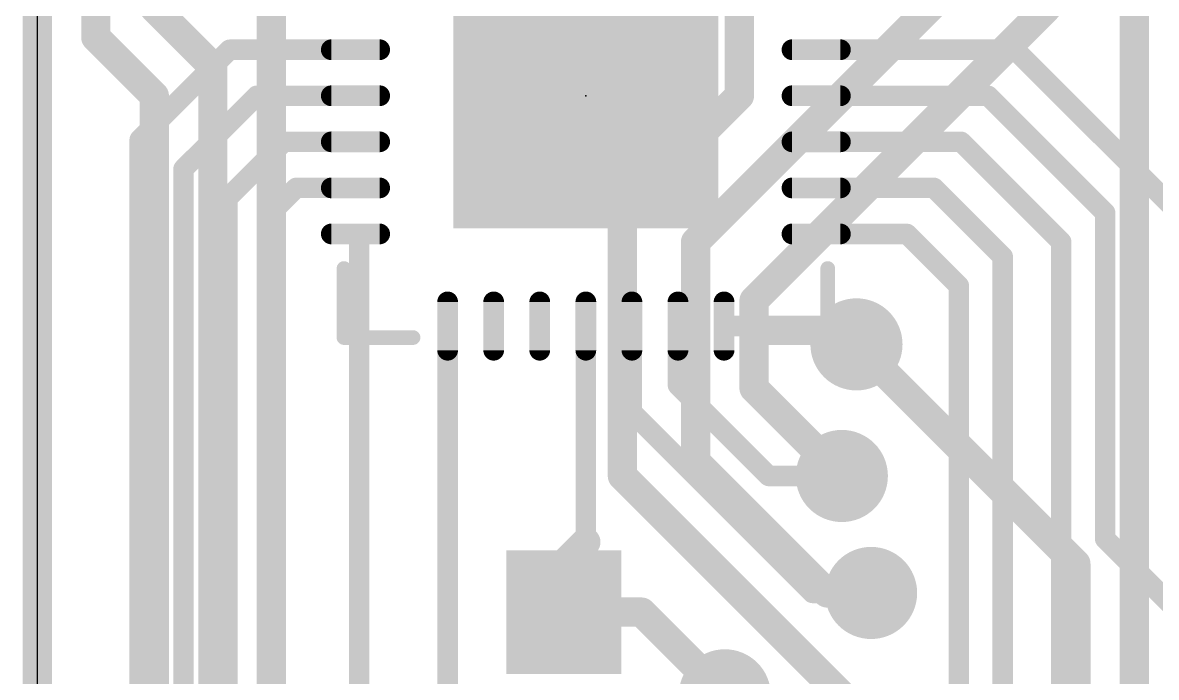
# Model space of a CAD drawing. Extents: x -0.1 to 66, y -0.1 to 31.
# Drawn here: x -0.13 to 9.72, y 12.48 to 18.16 of the extents above; entities that cross this region are included whole.
import ezdxf

# ---------------------------------------------------------------- set-up
doc = ezdxf.new("R2010")
doc.units = 0
for name, color, linetype in [('1', 12, 'CONTINUOUS'), ('16', 132, 'CONTINUOUS'), ('18', 110, 'CONTINUOUS'), ('20', 53, 'CONTINUOUS'), ('21', 40, 'CONTINUOUS'), ('23', 40, 'CONTINUOUS')]:
    doc.layers.add(name, color=color, linetype=linetype)

# ---------------------------------------------------------------- blocks, each defined once
blk = doc.blocks.new('RECT')
blk.add_solid([(-0.5, -0.5), (0.5, -0.5), (-0.5, 0.5), (0.5, 0.5)])
blk = doc.blocks.new('RECT28800X96000R100')
at = {"const_width": 0.09}
blk.add_lwpolyline([(0.045, -0.21), (0.045, 0.21, 0.4142), (0, 0.255), (0, 0.255, 0.4142), (-0.045, 0.21), (-0.045, -0.21, 0.4142), (0, -0.255), (0, -0.255, 0.4142)], format="xyb", close=True, dxfattribs=at)
blk.add_solid([(-0.0225, -0.2325), (0.0225, -0.2325), (-0.0225, 0.2325), (0.0225, 0.2325)])
blk = doc.blocks.new('ROUNDV')
at = {"const_width": 0.5}
blk.add_lwpolyline([(0, -0.25, 1), (0, 0.25, 1), (0, -0.25)], format="xyb", dxfattribs=at)

msp = doc.modelspace()

# ---------------------------------------------------------------- linework, layer by layer
at = {"layer": '1'}
for points, const_width in [([(4.3625, 19.526), (4.3625, 17.526)], 0.1778), ([(1.67, 17.926), (0.889, 17.145)], 0.1778), ([(2.7625, 17.926), (1.67, 17.926)], 0.1778), ([(6.7625, 17.926), (8.49, 17.926)], 0.1778), ([(8.49, 17.926), (10.287, 16.129)], 0.1778), ([(4.826, 17.526), (4.7625, 17.526)], 0.254), ([(1.905, 17.526), (1.27, 16.891)], 0.1778), ([(2.7625, 17.526), (1.905, 17.526)], 0.1778), ([(4.3625, 17.526), (4.7625, 17.526)], 0.1778), ([(6.7625, 17.526), (8.255, 17.526)], 0.1778), ([(8.255, 17.526), (9.271, 16.51)], 0.1778), ([(0.889, 9.017), (0.889, 17.145)], 0.1778), ([(2.14, 17.126), (1.651, 16.637)], 0.1778), ([(2.7625, 17.126), (2.14, 17.126)], 0.1778), ([(6.7625, 17.126), (8.02, 17.126)], 0.1778), ([(8.02, 17.126), (8.89, 16.256)], 0.1778), ([(1.27, 16.891), (1.27, 9.398)], 0.1778), ([(2.032, 16.51), (2.248, 16.726)], 0.1778), ([(2.248, 16.726), (2.7625, 16.726)], 0.1778), ([(6.7625, 16.726), (7.785, 16.726)], 0.1778), ([(7.785, 16.726), (8.382, 16.129)], 0.1778), ([(1.651, 16.637), (1.651, 10.541)], 0.1778), ([(2.032, 16.51), (2.032, 11.303)], 0.1778), ([(9.271, 16.51), (9.271, 13.6779)], 0.1778), ([(2.794, 16.326), (2.7625, 16.326)], 0.1778), ([(2.794, 11.811), (2.794, 16.326)], 0.1778), ([(6.7625, 16.326), (7.55, 16.326)], 0.1778), ([(7.55, 16.326), (8.001, 15.875)], 0.1778), ([(8.89, 16.256), (8.89, 11.557)], 0.1778), ([(8.382, 16.129), (8.382, 10.922)], 0.1778), ([(8.001, 15.875), (8.001, 10.668)], 0.1778), ([(3.5625, 15.526), (3.5625, 11.9315)], 0.1778), ([(4.7625, 15.526), (4.7625, 13.65)], 0.1778), ([(5.1625, 15.526), (5.1625, 14.7765)], 0.1778), ([(5.5625, 15.526), (5.5625, 15.0115)], 0.1778), ([(5.9625, 15.526), (6.953, 15.526)], 0.1778), ([(6.953, 15.526), (7.112, 15.367)], 0.1778), ([(5.5625, 15.0115), (6.35, 14.224)], 0.1778), ([(5.1625, 14.7765), (6.731, 13.208)], 0.1778), ([(6.35, 14.224), (6.985, 14.224)], 0.1778), ([(4.7625, 13.65), (4.572, 13.4595)], 0.254), ([(9.271, 13.6779), (10.2997, 12.6492)], 0.1778), ([(4.572, 13.4595), (4.572, 13.042)], 0.254), ([(6.731, 13.208), (7.239, 13.208)], 0.1778), ([(4.572, 13.042), (5.246, 13.042)], 0.254), ([(5.246, 13.042), (5.969, 12.319)], 0.254)]:
    msp.add_lwpolyline(points, dxfattribs=dict(at, const_width=const_width))
for points, const_width in [([(1.67, 17.9705, 1), (1.67, 17.8816)], 0.0889), ([(1.7014, 17.8946, 1), (1.6386, 17.9574)], 0.0889), ([(2.7625, 17.8816, 1), (2.7625, 17.9705)], 0.0889), ([(6.7625, 17.9705, 1), (6.7625, 17.8816)], 0.0889), ([(8.5214, 17.9574, 1), (8.4586, 17.8946)], 0.0889), ([(8.49, 17.8816, 1), (8.49, 17.9705)], 0.0889), ([(4.7625, 17.5895, 1), (4.7625, 17.4625)], 0.127), ([(4.826, 17.4625, 1), (4.826, 17.5895)], 0.127), ([(1.905, 17.5705, 1), (1.905, 17.4815)], 0.0889), ([(1.9364, 17.4946, 1), (1.8736, 17.5574)], 0.0889), ([(2.7625, 17.4815, 1), (2.7625, 17.5705)], 0.0889), ([(4.318, 17.526, 1), (4.407, 17.526)], 0.0889), ([(4.3625, 17.5705, 1), (4.3625, 17.4815)], 0.0889), ([(4.7625, 17.4815, 1), (4.7625, 17.5705)], 0.0889), ([(6.7625, 17.5705, 1), (6.7625, 17.4815)], 0.0889), ([(8.2864, 17.5574, 1), (8.2236, 17.4946)], 0.0889), ([(8.255, 17.4815, 1), (8.255, 17.5705)], 0.0889), ([(0.9335, 17.145, 1), (0.8446, 17.145)], 0.0889), ([(0.8576, 17.1764, 1), (0.9204, 17.1136)], 0.0889), ([(2.14, 17.1705, 1), (2.14, 17.0816)], 0.0889), ([(2.1714, 17.0946, 1), (2.1086, 17.1574)], 0.0889), ([(2.7625, 17.0816, 1), (2.7625, 17.1705)], 0.0889), ([(6.7625, 17.1705, 1), (6.7625, 17.0816)], 0.0889), ([(8.0514, 17.1574, 1), (7.9886, 17.0946)], 0.0889), ([(8.02, 17.0816, 1), (8.02, 17.1705)], 0.0889), ([(1.3145, 16.891, 1), (1.2255, 16.891)], 0.0889), ([(1.2386, 16.9224, 1), (1.3014, 16.8596)], 0.0889), ([(2.248, 16.7705, 1), (2.248, 16.6815)], 0.0889), ([(2.2794, 16.6946, 1), (2.2166, 16.7574)], 0.0889), ([(2.7625, 16.6815, 1), (2.7625, 16.7705)], 0.0889), ([(6.7625, 16.7705, 1), (6.7625, 16.6815)], 0.0889), ([(7.8164, 16.7574, 1), (7.7536, 16.6946)], 0.0889), ([(7.785, 16.6815, 1), (7.785, 16.7705)], 0.0889), ([(1.6955, 16.637, 1), (1.6065, 16.637)], 0.0889), ([(1.6196, 16.6684, 1), (1.6824, 16.6056)], 0.0889), ([(2.0764, 16.51, 1), (1.9875, 16.51)], 0.0889), ([(2.0006, 16.5414, 1), (2.0634, 16.4786)], 0.0889), ([(9.3155, 16.51, 1), (9.2266, 16.51)], 0.0889), ([(9.2396, 16.4786, 1), (9.3024, 16.5414)], 0.0889), ([(2.7625, 16.3705, 1), (2.7625, 16.2815)], 0.0889), ([(2.8384, 16.326, 1), (2.7496, 16.326)], 0.0889), ([(2.794, 16.2815, 1), (2.794, 16.3705)], 0.0889), ([(6.7625, 16.3705, 1), (6.7625, 16.2815)], 0.0889), ([(7.5814, 16.3574, 1), (7.5186, 16.2946)], 0.0889), ([(7.55, 16.2815, 1), (7.55, 16.3705)], 0.0889), ([(8.9345, 16.256, 1), (8.8456, 16.256)], 0.0889), ([(8.8586, 16.2246, 1), (8.9214, 16.2874)], 0.0889), ([(8.4264, 16.129, 1), (8.3376, 16.129)], 0.0889), ([(8.3506, 16.0976, 1), (8.4134, 16.1604)], 0.0889), ([(8.0455, 15.875, 1), (7.9566, 15.875)], 0.0889), ([(7.9696, 15.8436, 1), (8.0324, 15.9064)], 0.0889), ([(3.6069, 15.526, 1), (3.5181, 15.526)], 0.0889), ([(4.807, 15.526, 1), (4.718, 15.526)], 0.0889), ([(5.207, 15.526, 1), (5.1181, 15.526)], 0.0889), ([(5.607, 15.526, 1), (5.518, 15.526)], 0.0889), ([(5.9625, 15.5705, 1), (5.9625, 15.4816)], 0.0889), ([(6.9844, 15.5574, 1), (6.9216, 15.4946)], 0.0889), ([(6.953, 15.4816, 1), (6.953, 15.5705)], 0.0889), ([(7.0806, 15.3356, 1), (7.1434, 15.3984)], 0.0889), ([(5.5939, 15.0429, 1), (5.5311, 14.9801)], 0.0889), ([(5.518, 15.0115, 1), (5.607, 15.0115)], 0.0889), ([(5.1939, 14.8079, 1), (5.1311, 14.7451)], 0.0889), ([(5.1181, 14.7765, 1), (5.207, 14.7765)], 0.0889), ([(6.35, 14.2684, 1), (6.35, 14.1796)], 0.0889), ([(6.3186, 14.1926, 1), (6.3814, 14.2554)], 0.0889), ([(6.985, 14.1796, 1), (6.985, 14.2684)], 0.0889), ([(4.8074, 13.6051, 1), (4.7176, 13.6949)], 0.127), ([(4.718, 13.65, 1), (4.807, 13.65)], 0.0889), ([(9.3024, 13.7093, 1), (9.2396, 13.6465)], 0.0889), ([(9.2266, 13.6779, 1), (9.3155, 13.6779)], 0.0889), ([(4.6355, 13.4595, 1), (4.5085, 13.4595)], 0.127), ([(4.5271, 13.5044, 1), (4.6169, 13.4146)], 0.127), ([(6.731, 13.2524, 1), (6.731, 13.1636)], 0.0889), ([(7.239, 13.1636, 1), (7.239, 13.2524)], 0.0889), ([(6.6996, 13.1766, 1), (6.7624, 13.2394)], 0.0889), ([(4.572, 13.1055, 1), (4.572, 12.9785)], 0.127), ([(4.5085, 13.042, 1), (4.6355, 13.042)], 0.127), ([(5.2909, 13.0869, 1), (5.2011, 12.9971)], 0.127), ([(5.246, 12.9785, 1), (5.246, 13.1055)], 0.127)]:
    msp.add_lwpolyline(points, format="xyb", dxfattribs=dict(at, const_width=const_width))
at = {"layer": '16', "const_width": 0.254}
for points in [[(0, 30.861), (0, 0)], [(8.763, 18.288), (8.763, 21.844)], [(9.525, 21.844), (9.525, 8.382)], [(6.096, 17.526), (6.096, 20.193)], [(0.508, 18.034), (0.508, 20.066)], [(1.016, 19.431), (1.016, 18.288)], [(5.715, 16.256), (8.255, 18.796)], [(2.032, 6.604), (2.032, 18.415)], [(1.016, 18.288), (1.524, 17.78)], [(6.223, 15.748), (8.763, 18.288)], [(1.016, 17.526), (0.508, 18.034)], [(1.524, 17.78), (1.524, 2.794)], [(1.016, 2.54), (1.016, 17.526)], [(5.08, 16.51), (6.096, 17.526)], [(5.08, 14.224), (5.08, 16.51)], [(5.715, 14.351), (5.715, 16.256)], [(6.223, 14.986), (6.223, 15.748)], [(7.112, 15.367), (9.017, 13.462)], [(6.985, 14.224), (6.223, 14.986)], [(6.858, 13.208), (5.715, 14.351)], [(5.08, 14.224), (8.128, 11.176)], [(9.017, 13.462), (9.017, 9.398)], [(7.239, 13.208), (6.858, 13.208)]]:
    msp.add_lwpolyline(points, dxfattribs=at)
at = {"layer": '16', "const_width": 0.127}
for points in [[(0.9525, 18.288, 1), (1.0795, 18.288)], [(8.6995, 18.288, 1), (8.8265, 18.288)], [(0.5529, 18.0789, 1), (0.4631, 17.9891)], [(0.4445, 18.034, 1), (0.5715, 18.034)], [(1.5875, 17.78, 1), (1.4605, 17.78)], [(1.4791, 17.7351, 1), (1.5689, 17.8249)], [(1.0795, 17.526, 1), (0.9525, 17.526)], [(0.9711, 17.4811, 1), (1.0609, 17.5709)], [(6.1409, 17.4811, 1), (6.0511, 17.5709)], [(6.0325, 17.526, 1), (6.1595, 17.526)], [(5.1435, 16.51, 1), (5.0165, 16.51)], [(5.0351, 16.5549, 1), (5.1249, 16.4651)], [(5.7785, 16.256, 1), (5.6515, 16.256)], [(5.6701, 16.3009, 1), (5.7599, 16.2111)], [(6.2865, 15.748, 1), (6.1595, 15.748)], [(6.1781, 15.7929, 1), (6.2679, 15.7031)], [(7.1569, 15.4119, 1), (7.0671, 15.3221)], [(6.2679, 15.0309, 1), (6.1781, 14.9411)], [(6.1595, 14.986, 1), (6.2865, 14.986)], [(5.7599, 14.3959, 1), (5.6701, 14.3061)], [(5.6515, 14.351, 1), (5.7785, 14.351)], [(5.1249, 14.2689, 1), (5.0351, 14.1791)], [(5.0165, 14.224, 1), (5.1435, 14.224)], [(6.9401, 14.1791, 1), (7.0299, 14.2689)], [(9.0805, 13.462, 1), (8.9535, 13.462)], [(8.9721, 13.4171, 1), (9.0619, 13.5069)], [(6.858, 13.2715, 1), (6.858, 13.1445)], [(6.8131, 13.1631, 1), (6.9029, 13.2529)], [(7.239, 13.1445, 1), (7.239, 13.2715)]]:
    msp.add_lwpolyline(points, format="xyb", dxfattribs=at)
at = {"layer": '20'}
msp.add_line((0, 27.6604), (0, 3), dxfattribs=at)
at = {"layer": '21', "const_width": 0.0635}
for points in [[(2.6943, 16.026, 1), (2.6307, 16.026)], [(6.8943, 16.026, 1), (6.8308, 16.026)], [(2.6625, 15.4578, 1), (2.6625, 15.3942)], [(2.6307, 15.426, 1), (2.6943, 15.426)], [(3.2625, 15.3942, 1), (3.2625, 15.4578)], [(6.2625, 15.4578, 1), (6.2625, 15.3942)], [(6.8308, 15.426, 1), (6.8943, 15.426)], [(6.8625, 15.3942, 1), (6.8625, 15.4578)]]:
    msp.add_lwpolyline(points, format="xyb", dxfattribs=at)
at = {"layer": '21', "const_width": 0.127}
for points in [[(2.6625, 16.026), (2.6625, 15.426)], [(6.8625, 16.026), (6.8625, 15.426)], [(2.6625, 15.426), (3.2625, 15.426)], [(6.8625, 15.426), (6.2625, 15.426)]]:
    msp.add_lwpolyline(points, dxfattribs=at)
at = {"layer": '23'}
msp.add_point((4.7625, 17.526), dxfattribs=at)

# ---------------------------------------------------------------- block references
at = {"layer": '1', "xscale": 2.3, "yscale": 2.3, "rotation": 270}
msp.add_blockref('RECT', (4.7625, 17.526), dxfattribs=at)
at = {"layer": '1'}
for p, rotation in [((2.7625, 17.926), 90), ((6.7625, 17.926), 270), ((2.7625, 17.526), 90), ((6.7625, 17.526), 270), ((2.7625, 17.126), 90), ((6.7625, 17.126), 270), ((2.7625, 16.726), 90), ((6.7625, 16.726), 270), ((2.7625, 16.326), 90), ((6.7625, 16.326), 270), ((3.5625, 15.526), 180), ((3.9625, 15.526), 180), ((4.3625, 15.526), 180), ((4.7625, 15.526), 180), ((5.1625, 15.526), 180), ((5.5625, 15.526), 180), ((5.9625, 15.526), 180)]:
    msp.add_blockref('RECT28800X96000R100', p, dxfattribs=dict(at, rotation=rotation))
at = {"layer": '1', "xscale": 1.075, "rotation": 90}
msp.add_blockref('RECT', (4.572, 13.042), dxfattribs=at)
at = {"layer": '18', "xscale": 0.8001, "yscale": 0.8001}
for p in [(4.826, 17.526), (4.826, 17.526), (7.112, 15.367), (7.112, 15.367), (6.985, 14.224), (6.985, 14.224), (7.239, 13.208), (7.239, 13.208), (5.969, 12.319), (5.969, 12.319)]:
    msp.add_blockref('ROUNDV', p, dxfattribs=at)

doc.saveas('drawing.dxf')
